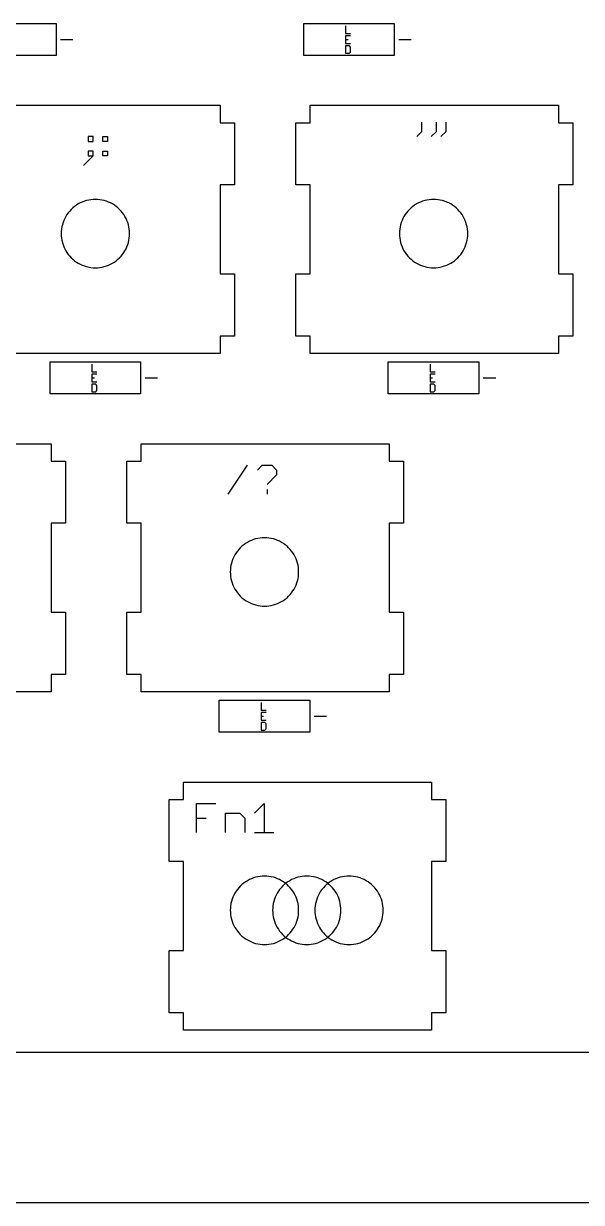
# Model space of a CAD drawing. Extents: x -174 to 183, y -92 to 46.
# Drawn here: x 40.7 to 72.2, y -91.5 to -25.2 of the extents above; entities that cross this region are included whole.
import ezdxf

# ---------------------------------------------------------------- set-up
doc = ezdxf.new("R2010")
doc.units = 0
doc.layers.get('0').update_dxf_attribs({"linetype": 'CONTINUOUS'})

msp = doc.modelspace()

# ---------------------------------------------------------------- linework, layer by layer
for p, q in [((37.462, -25.156), (42.562, -25.156)), ((42.562, -25.156), (42.562, -26.956)), ((56.512, -26.956), (56.512, -25.156)), ((56.512, -25.156), (61.612, -25.156)), ((61.612, -25.156), (61.612, -26.956)), ((58.867, -25.281), (58.867, -25.706)), ((58.867, -25.706), (59.151, -25.706)), ((59.151, -25.844), (58.867, -25.844)), ((58.867, -25.844), (58.867, -26.056)), ((42.812, -26.056), (43.512, -26.056)), ((58.867, -26.056), (59.009, -26.056)), ((58.867, -26.056), (58.867, -26.269)), ((58.867, -26.269), (59.151, -26.269)), ((58.867, -26.406), (58.867, -26.831)), ((59.08, -26.406), (58.867, -26.406)), ((59.151, -26.477), (59.08, -26.406)), ((59.151, -26.76), (59.151, -26.477)), ((61.862, -26.056), (62.562, -26.056)), ((42.562, -26.956), (37.462, -26.956)), ((61.612, -26.956), (56.512, -26.956)), ((58.867, -26.831), (59.08, -26.831)), ((59.08, -26.831), (59.151, -26.76)), ((37.831, -29.759), (51.801, -29.759)), ((51.801, -29.759), (51.801, -30.74)), ((56.881, -29.759), (70.851, -29.759)), ((56.881, -30.74), (56.881, -29.759)), ((70.851, -29.759), (70.851, -30.74)), ((51.801, -30.74), (52.613, -30.74)), ((52.613, -30.74), (52.613, -34.24)), ((56.068, -30.74), (56.881, -30.74)), ((56.068, -34.24), (56.068, -30.74)), ((63.149, -30.704), (63.149, -31.247)), ((63.967, -30.704), (63.967, -31.247)), ((64.51, -30.704), (64.51, -31.247)), ((70.851, -30.74), (71.663, -30.74)), ((71.663, -30.74), (71.663, -34.24)), ((44.643, -31.518), (44.372, -31.518)), ((44.372, -31.518), (44.372, -31.789)), ((44.372, -31.789), (44.643, -31.789)), ((44.643, -31.789), (44.643, -31.518)), ((45.192, -31.518), (45.463, -31.518)), ((45.192, -31.789), (45.192, -31.518)), ((45.463, -31.789), (45.192, -31.789)), ((45.463, -31.518), (45.463, -31.789)), ((63.149, -31.247), (62.878, -31.518)), ((63.967, -31.247), (63.696, -31.518)), ((64.51, -31.247), (64.239, -31.518)), ((44.643, -32.331), (44.372, -32.331)), ((44.372, -32.331), (44.372, -32.603)), ((44.643, -32.603), (44.643, -32.331)), ((45.192, -32.331), (45.463, -32.331)), ((45.192, -32.603), (45.192, -32.331)), ((45.463, -32.331), (45.463, -32.603)), ((44.101, -33.145), (44.643, -32.603)), ((44.372, -32.603), (44.643, -32.603)), ((45.463, -32.603), (45.192, -32.603)), ((51.801, -34.24), (51.801, -39.249)), ((52.613, -34.24), (51.801, -34.24)), ((56.881, -34.24), (56.068, -34.24)), ((56.881, -39.249), (56.881, -34.24)), ((71.663, -34.24), (70.851, -34.24)), ((70.851, -34.24), (70.851, -39.249)), ((44.156, -35.159), (44.038, -35.203)), ((44.276, -35.122), (44.156, -35.159)), ((44.399, -35.093), (44.276, -35.122)), ((44.523, -35.073), (44.399, -35.093)), ((44.648, -35.061), (44.523, -35.073)), ((44.774, -35.056), (44.648, -35.061)), ((44.9, -35.061), (44.774, -35.056)), ((45.026, -35.073), (44.9, -35.061)), ((45.15, -35.093), (45.026, -35.073)), ((45.273, -35.122), (45.15, -35.093)), ((45.393, -35.159), (45.273, -35.122)), ((45.511, -35.203), (45.393, -35.159)), ((63.206, -35.159), (63.088, -35.203)), ((63.326, -35.122), (63.206, -35.159)), ((63.449, -35.093), (63.326, -35.122)), ((63.573, -35.073), (63.449, -35.093)), ((63.698, -35.061), (63.573, -35.073)), ((63.824, -35.056), (63.698, -35.061)), ((63.95, -35.061), (63.824, -35.056)), ((64.076, -35.073), (63.95, -35.061)), ((64.2, -35.093), (64.076, -35.073)), ((64.323, -35.122), (64.2, -35.093)), ((64.443, -35.159), (64.323, -35.122)), ((64.561, -35.203), (64.443, -35.159)), ((43.247, -35.81), (43.174, -35.912)), ((43.327, -35.712), (43.247, -35.81)), ((43.413, -35.62), (43.327, -35.712)), ((43.505, -35.534), (43.413, -35.62)), ((43.602, -35.454), (43.505, -35.534)), ((43.705, -35.381), (43.602, -35.454)), ((43.812, -35.314), (43.705, -35.381)), ((43.923, -35.255), (43.812, -35.314)), ((44.038, -35.203), (43.923, -35.255)), ((45.626, -35.255), (45.511, -35.203)), ((45.737, -35.314), (45.626, -35.255)), ((45.844, -35.381), (45.737, -35.314)), ((45.946, -35.454), (45.844, -35.381)), ((46.044, -35.534), (45.946, -35.454)), ((46.136, -35.62), (46.044, -35.534)), ((46.222, -35.712), (46.136, -35.62)), ((46.302, -35.81), (46.222, -35.712)), ((46.375, -35.912), (46.302, -35.81)), ((62.297, -35.81), (62.224, -35.912)), ((62.377, -35.712), (62.297, -35.81)), ((62.463, -35.62), (62.377, -35.712)), ((62.555, -35.534), (62.463, -35.62)), ((62.652, -35.454), (62.555, -35.534)), ((62.755, -35.381), (62.652, -35.454)), ((62.862, -35.314), (62.755, -35.381)), ((62.973, -35.255), (62.862, -35.314)), ((63.088, -35.203), (62.973, -35.255)), ((64.676, -35.255), (64.561, -35.203)), ((64.787, -35.314), (64.676, -35.255)), ((64.894, -35.381), (64.787, -35.314)), ((64.996, -35.454), (64.894, -35.381)), ((65.094, -35.534), (64.996, -35.454)), ((65.186, -35.62), (65.094, -35.534)), ((65.272, -35.712), (65.186, -35.62)), ((65.352, -35.81), (65.272, -35.712)), ((65.425, -35.912), (65.352, -35.81)), ((42.915, -36.483), (42.886, -36.606)), ((42.952, -36.363), (42.915, -36.483)), ((42.996, -36.245), (42.952, -36.363)), ((43.048, -36.13), (42.996, -36.245)), ((43.107, -36.019), (43.048, -36.13)), ((43.174, -35.912), (43.107, -36.019)), ((46.441, -36.019), (46.375, -35.912)), ((46.501, -36.13), (46.441, -36.019)), ((46.553, -36.245), (46.501, -36.13)), ((46.597, -36.363), (46.553, -36.245)), ((46.634, -36.483), (46.597, -36.363)), ((46.662, -36.606), (46.634, -36.483)), ((61.965, -36.483), (61.936, -36.606)), ((62.002, -36.363), (61.965, -36.483)), ((62.046, -36.245), (62.002, -36.363)), ((62.098, -36.13), (62.046, -36.245)), ((62.157, -36.019), (62.098, -36.13)), ((62.224, -35.912), (62.157, -36.019)), ((65.491, -36.019), (65.425, -35.912)), ((65.551, -36.13), (65.491, -36.019)), ((65.603, -36.245), (65.551, -36.13)), ((65.647, -36.363), (65.603, -36.245)), ((65.684, -36.483), (65.647, -36.363)), ((65.712, -36.606), (65.684, -36.483)), ((42.853, -36.855), (42.849, -36.981)), ((42.849, -36.981), (42.853, -37.107)), ((42.866, -36.73), (42.853, -36.855)), ((42.853, -37.107), (42.866, -37.233)), ((42.886, -36.606), (42.866, -36.73)), ((46.683, -36.73), (46.662, -36.606)), ((46.695, -36.855), (46.683, -36.73)), ((46.683, -37.233), (46.695, -37.107)), ((46.699, -36.981), (46.695, -36.855)), ((46.695, -37.107), (46.699, -36.981)), ((61.903, -36.855), (61.899, -36.981)), ((61.899, -36.981), (61.903, -37.107)), ((61.916, -36.73), (61.903, -36.855)), ((61.903, -37.107), (61.916, -37.233)), ((61.936, -36.606), (61.916, -36.73)), ((65.733, -36.73), (65.712, -36.606)), ((65.745, -36.855), (65.733, -36.73)), ((65.733, -37.233), (65.745, -37.107)), ((65.749, -36.981), (65.745, -36.855)), ((65.745, -37.107), (65.749, -36.981)), ((42.866, -37.233), (42.886, -37.357)), ((42.886, -37.357), (42.915, -37.48)), ((42.915, -37.48), (42.952, -37.6)), ((42.952, -37.6), (42.996, -37.718)), ((42.996, -37.718), (43.048, -37.833)), ((46.501, -37.833), (46.553, -37.718)), ((46.553, -37.718), (46.597, -37.6)), ((46.597, -37.6), (46.634, -37.48)), ((46.634, -37.48), (46.662, -37.357)), ((46.662, -37.357), (46.683, -37.233)), ((61.916, -37.233), (61.936, -37.357)), ((61.936, -37.357), (61.965, -37.48)), ((61.965, -37.48), (62.002, -37.6)), ((62.002, -37.6), (62.046, -37.718)), ((62.046, -37.718), (62.098, -37.833)), ((65.551, -37.833), (65.603, -37.718)), ((65.603, -37.718), (65.647, -37.6)), ((65.647, -37.6), (65.684, -37.48)), ((65.684, -37.48), (65.712, -37.357)), ((65.712, -37.357), (65.733, -37.233)), ((43.048, -37.833), (43.107, -37.944)), ((43.107, -37.944), (43.174, -38.051)), ((43.174, -38.051), (43.247, -38.153)), ((43.247, -38.153), (43.327, -38.251)), ((43.327, -38.251), (43.413, -38.343)), ((43.413, -38.343), (43.505, -38.429)), ((43.505, -38.429), (43.602, -38.509)), ((45.946, -38.509), (46.044, -38.429)), ((46.044, -38.429), (46.136, -38.343)), ((46.136, -38.343), (46.222, -38.251)), ((46.222, -38.251), (46.302, -38.153)), ((46.302, -38.153), (46.375, -38.051)), ((46.375, -38.051), (46.441, -37.944)), ((46.441, -37.944), (46.501, -37.833)), ((62.098, -37.833), (62.157, -37.944)), ((62.157, -37.944), (62.224, -38.051)), ((62.224, -38.051), (62.297, -38.153)), ((62.297, -38.153), (62.377, -38.251)), ((62.377, -38.251), (62.463, -38.343)), ((62.463, -38.343), (62.555, -38.429)), ((62.555, -38.429), (62.652, -38.509)), ((64.996, -38.509), (65.094, -38.429)), ((65.094, -38.429), (65.186, -38.343)), ((65.186, -38.343), (65.272, -38.251)), ((65.272, -38.251), (65.352, -38.153)), ((65.352, -38.153), (65.425, -38.051)), ((65.425, -38.051), (65.491, -37.944)), ((65.491, -37.944), (65.551, -37.833)), ((43.602, -38.509), (43.705, -38.582)), ((43.705, -38.582), (43.812, -38.648)), ((43.812, -38.648), (43.923, -38.708)), ((43.923, -38.708), (44.038, -38.76)), ((44.038, -38.76), (44.156, -38.804)), ((44.156, -38.804), (44.276, -38.841)), ((44.276, -38.841), (44.399, -38.869)), ((44.399, -38.869), (44.523, -38.89)), ((44.523, -38.89), (44.648, -38.902)), ((44.648, -38.902), (44.774, -38.906)), ((44.774, -38.906), (44.9, -38.902)), ((44.9, -38.902), (45.026, -38.89)), ((45.026, -38.89), (45.15, -38.869)), ((45.15, -38.869), (45.273, -38.841)), ((45.273, -38.841), (45.393, -38.804)), ((45.393, -38.804), (45.511, -38.76)), ((45.511, -38.76), (45.626, -38.708)), ((45.626, -38.708), (45.737, -38.648)), ((45.737, -38.648), (45.844, -38.582)), ((45.844, -38.582), (45.946, -38.509)), ((62.652, -38.509), (62.755, -38.582)), ((62.755, -38.582), (62.862, -38.648)), ((62.862, -38.648), (62.973, -38.708)), ((62.973, -38.708), (63.088, -38.76)), ((63.088, -38.76), (63.206, -38.804)), ((63.206, -38.804), (63.326, -38.841)), ((63.326, -38.841), (63.449, -38.869)), ((63.449, -38.869), (63.573, -38.89)), ((63.573, -38.89), (63.698, -38.902)), ((63.698, -38.902), (63.824, -38.906)), ((63.824, -38.906), (63.95, -38.902)), ((63.95, -38.902), (64.076, -38.89)), ((64.076, -38.89), (64.2, -38.869)), ((64.2, -38.869), (64.323, -38.841)), ((64.323, -38.841), (64.443, -38.804)), ((64.443, -38.804), (64.561, -38.76)), ((64.561, -38.76), (64.676, -38.708)), ((64.676, -38.708), (64.787, -38.648)), ((64.787, -38.648), (64.894, -38.582)), ((64.894, -38.582), (64.996, -38.509)), ((51.801, -39.249), (52.613, -39.249)), ((52.613, -39.249), (52.613, -42.749)), ((56.068, -39.249), (56.881, -39.249)), ((56.068, -42.749), (56.068, -39.249)), ((70.851, -39.249), (71.663, -39.249)), ((71.663, -39.249), (71.663, -42.749)), ((51.801, -42.749), (51.801, -43.729)), ((52.613, -42.749), (51.801, -42.749)), ((56.881, -42.749), (56.068, -42.749)), ((56.881, -43.729), (56.881, -42.749)), ((70.851, -42.749), (70.851, -43.729)), ((71.663, -42.749), (70.851, -42.749)), ((51.801, -43.729), (37.831, -43.729)), ((70.851, -43.729), (56.881, -43.729)), ((42.224, -46.006), (42.224, -44.206)), ((42.224, -44.206), (47.324, -44.206)), ((44.58, -44.331), (44.58, -44.756)), ((47.324, -44.206), (47.324, -46.006)), ((61.274, -46.006), (61.274, -44.206)), ((61.274, -44.206), (66.374, -44.206)), ((63.63, -44.331), (63.63, -44.756)), ((66.374, -44.206), (66.374, -46.006)), ((44.58, -44.756), (44.863, -44.756)), ((44.863, -44.894), (44.58, -44.894)), ((44.58, -44.894), (44.58, -45.106)), ((44.58, -45.106), (44.722, -45.106)), ((44.58, -45.106), (44.58, -45.319)), ((47.574, -45.106), (48.274, -45.106)), ((63.63, -44.756), (63.913, -44.756)), ((63.913, -44.894), (63.63, -44.894)), ((63.63, -44.894), (63.63, -45.106)), ((63.63, -45.106), (63.772, -45.106)), ((63.63, -45.106), (63.63, -45.319)), ((66.624, -45.106), (67.324, -45.106)), ((44.58, -45.319), (44.863, -45.319)), ((44.58, -45.456), (44.58, -45.881)), ((44.792, -45.456), (44.58, -45.456)), ((44.863, -45.527), (44.792, -45.456)), ((44.863, -45.81), (44.863, -45.527)), ((63.63, -45.319), (63.913, -45.319)), ((63.63, -45.456), (63.63, -45.881)), ((63.842, -45.456), (63.63, -45.456)), ((63.913, -45.527), (63.842, -45.456)), ((63.913, -45.81), (63.913, -45.527)), ((47.324, -46.006), (42.224, -46.006)), ((44.58, -45.881), (44.792, -45.881)), ((44.792, -45.881), (44.863, -45.81)), ((66.374, -46.006), (61.274, -46.006)), ((63.63, -45.881), (63.842, -45.881)), ((63.842, -45.881), (63.913, -45.81)), ((28.306, -48.809), (42.276, -48.809)), ((42.276, -48.809), (42.276, -49.79)), ((47.356, -48.809), (61.326, -48.809)), ((47.356, -49.79), (47.356, -48.809)), ((61.326, -48.809), (61.326, -49.79)), ((42.276, -49.79), (43.088, -49.79)), ((43.088, -49.79), (43.088, -53.29)), ((46.543, -49.79), (47.356, -49.79)), ((46.543, -53.29), (46.543, -49.79)), ((52.261, -51.653), (53.346, -50.026)), ((53.898, -50.297), (54.17, -50.026)), ((54.17, -50.026), (54.712, -50.026)), ((54.712, -50.026), (54.983, -50.297)), ((54.983, -50.297), (54.983, -50.568)), ((61.326, -49.79), (62.138, -49.79)), ((62.138, -49.79), (62.138, -53.29)), ((54.983, -50.568), (54.441, -51.11)), ((54.441, -51.381), (54.441, -51.653)), ((43.088, -53.29), (42.276, -53.29)), ((42.276, -53.29), (42.276, -58.299)), ((47.356, -53.29), (46.543, -53.29)), ((47.356, -58.299), (47.356, -53.29)), ((62.138, -53.29), (61.326, -53.29)), ((61.326, -53.29), (61.326, -58.299)), ((53.337, -54.364), (53.23, -54.431)), ((53.448, -54.305), (53.337, -54.364)), ((53.563, -54.253), (53.448, -54.305)), ((53.681, -54.209), (53.563, -54.253)), ((53.801, -54.172), (53.681, -54.209)), ((53.924, -54.143), (53.801, -54.172)), ((54.048, -54.123), (53.924, -54.143)), ((54.173, -54.111), (54.048, -54.123)), ((54.299, -54.106), (54.173, -54.111)), ((54.425, -54.111), (54.299, -54.106)), ((54.551, -54.123), (54.425, -54.111)), ((54.675, -54.143), (54.551, -54.123)), ((54.798, -54.172), (54.675, -54.143)), ((54.918, -54.209), (54.798, -54.172)), ((55.036, -54.253), (54.918, -54.209)), ((55.151, -54.305), (55.036, -54.253)), ((55.262, -54.364), (55.151, -54.305)), ((55.369, -54.431), (55.262, -54.364)), ((52.632, -55.069), (52.573, -55.18)), ((52.699, -54.962), (52.632, -55.069)), ((52.772, -54.86), (52.699, -54.962)), ((52.852, -54.762), (52.772, -54.86)), ((52.938, -54.67), (52.852, -54.762)), ((53.03, -54.584), (52.938, -54.67)), ((53.127, -54.504), (53.03, -54.584)), ((53.23, -54.431), (53.127, -54.504)), ((55.471, -54.504), (55.369, -54.431)), ((55.569, -54.584), (55.471, -54.504)), ((55.661, -54.67), (55.569, -54.584)), ((55.747, -54.762), (55.661, -54.67)), ((55.827, -54.86), (55.747, -54.762)), ((55.9, -54.962), (55.827, -54.86)), ((55.966, -55.069), (55.9, -54.962)), ((56.026, -55.18), (55.966, -55.069)), ((52.411, -55.656), (52.391, -55.78)), ((52.44, -55.533), (52.411, -55.656)), ((52.477, -55.413), (52.44, -55.533)), ((52.521, -55.295), (52.477, -55.413)), ((52.573, -55.18), (52.521, -55.295)), ((56.078, -55.295), (56.026, -55.18)), ((56.122, -55.413), (56.078, -55.295)), ((56.159, -55.533), (56.122, -55.413)), ((56.187, -55.656), (56.159, -55.533)), ((56.208, -55.78), (56.187, -55.656)), ((52.378, -55.905), (52.374, -56.031)), ((52.374, -56.031), (52.378, -56.157)), ((52.391, -55.78), (52.378, -55.905)), ((52.378, -56.157), (52.391, -56.283)), ((52.391, -56.283), (52.411, -56.407)), ((52.411, -56.407), (52.44, -56.53)), ((56.159, -56.53), (56.187, -56.407)), ((56.187, -56.407), (56.208, -56.283)), ((56.22, -55.905), (56.208, -55.78)), ((56.208, -56.283), (56.22, -56.157)), ((56.224, -56.031), (56.22, -55.905)), ((56.22, -56.157), (56.224, -56.031)), ((52.44, -56.53), (52.477, -56.65)), ((52.477, -56.65), (52.521, -56.768)), ((52.521, -56.768), (52.573, -56.883)), ((52.573, -56.883), (52.632, -56.994)), ((52.632, -56.994), (52.699, -57.101)), ((55.9, -57.101), (55.966, -56.994)), ((55.966, -56.994), (56.026, -56.883)), ((56.026, -56.883), (56.078, -56.768)), ((56.078, -56.768), (56.122, -56.65)), ((56.122, -56.65), (56.159, -56.53)), ((52.699, -57.101), (52.772, -57.203)), ((52.772, -57.203), (52.852, -57.301)), ((52.852, -57.301), (52.938, -57.393)), ((52.938, -57.393), (53.03, -57.479)), ((53.03, -57.479), (53.127, -57.559)), ((53.127, -57.559), (53.23, -57.632)), ((53.23, -57.632), (53.337, -57.698)), ((53.337, -57.698), (53.448, -57.758)), ((55.151, -57.758), (55.262, -57.698)), ((55.262, -57.698), (55.369, -57.632)), ((55.369, -57.632), (55.471, -57.559)), ((55.471, -57.559), (55.569, -57.479)), ((55.569, -57.479), (55.661, -57.393)), ((55.661, -57.393), (55.747, -57.301)), ((55.747, -57.301), (55.827, -57.203)), ((55.827, -57.203), (55.9, -57.101)), ((42.276, -58.299), (43.088, -58.299)), ((43.088, -58.299), (43.088, -61.799)), ((46.543, -58.299), (47.356, -58.299)), ((46.543, -61.799), (46.543, -58.299)), ((53.448, -57.758), (53.563, -57.81)), ((53.563, -57.81), (53.681, -57.854)), ((53.681, -57.854), (53.801, -57.891)), ((53.801, -57.891), (53.924, -57.919)), ((53.924, -57.919), (54.048, -57.94)), ((54.048, -57.94), (54.173, -57.952)), ((54.173, -57.952), (54.299, -57.956)), ((54.299, -57.956), (54.425, -57.952)), ((54.425, -57.952), (54.551, -57.94)), ((54.551, -57.94), (54.675, -57.919)), ((54.675, -57.919), (54.798, -57.891)), ((54.798, -57.891), (54.918, -57.854)), ((54.918, -57.854), (55.036, -57.81)), ((55.036, -57.81), (55.151, -57.758)), ((61.326, -58.299), (62.138, -58.299)), ((62.138, -58.299), (62.138, -61.799)), ((43.088, -61.799), (42.276, -61.799)), ((42.276, -61.799), (42.276, -62.779)), ((47.356, -61.799), (46.543, -61.799)), ((47.356, -62.779), (47.356, -61.799)), ((62.138, -61.799), (61.326, -61.799)), ((61.326, -61.799), (61.326, -62.779)), ((42.276, -62.779), (28.306, -62.779)), ((61.326, -62.779), (47.356, -62.779)), ((51.749, -65.056), (51.749, -63.256)), ((51.749, -63.256), (56.849, -63.256)), ((54.105, -63.381), (54.105, -63.806)), ((56.849, -63.256), (56.849, -65.056)), ((54.105, -63.806), (54.388, -63.806)), ((54.388, -63.944), (54.105, -63.944)), ((54.105, -63.944), (54.105, -64.156)), ((54.105, -64.156), (54.247, -64.156)), ((54.105, -64.156), (54.105, -64.369)), ((54.105, -64.369), (54.388, -64.369)), ((57.099, -64.156), (57.799, -64.156)), ((54.105, -64.506), (54.105, -64.931)), ((54.317, -64.506), (54.105, -64.506)), ((54.105, -64.931), (54.317, -64.931)), ((54.388, -64.577), (54.317, -64.506)), ((54.317, -64.931), (54.388, -64.86)), ((54.388, -64.86), (54.388, -64.577)), ((56.849, -65.056), (51.749, -65.056)), ((49.738, -68.84), (49.738, -67.859)), ((49.738, -67.859), (63.708, -67.859)), ((63.708, -67.859), (63.708, -68.84)), ((48.925, -72.34), (48.925, -68.84)), ((48.925, -68.84), (49.738, -68.84)), ((63.708, -68.84), (64.521, -68.84)), ((64.521, -68.84), (64.521, -72.34)), ((50.465, -69.076), (51.55, -69.076)), ((50.465, -69.889), (50.465, -69.076)), ((52.102, -70.703), (52.102, -69.618)), ((52.102, -69.618), (52.916, -69.618)), ((52.916, -69.618), (53.187, -69.889)), ((53.74, -69.618), (54.282, -69.076)), ((54.282, -69.076), (54.282, -70.703)), ((50.465, -70.703), (50.465, -69.889)), ((50.465, -69.889), (51.008, -69.889)), ((53.187, -69.889), (53.187, -70.703)), ((53.74, -70.703), (54.282, -70.703)), ((54.282, -70.703), (54.824, -70.703)), ((49.738, -72.34), (48.925, -72.34)), ((49.738, -77.349), (49.738, -72.34)), ((63.708, -72.34), (63.708, -77.349)), ((64.521, -72.34), (63.708, -72.34)), ((53.03, -73.634), (52.938, -73.72)), ((53.127, -73.554), (53.03, -73.634)), ((53.23, -73.481), (53.127, -73.554)), ((53.337, -73.414), (53.23, -73.481)), ((53.448, -73.355), (53.337, -73.414)), ((53.563, -73.303), (53.448, -73.355)), ((53.681, -73.259), (53.563, -73.303)), ((53.801, -73.222), (53.681, -73.259)), ((53.924, -73.193), (53.801, -73.222)), ((54.048, -73.173), (53.924, -73.193)), ((54.173, -73.161), (54.048, -73.173)), ((54.299, -73.156), (54.173, -73.161)), ((54.425, -73.161), (54.299, -73.156)), ((54.551, -73.173), (54.425, -73.161)), ((54.675, -73.193), (54.551, -73.173)), ((54.798, -73.222), (54.675, -73.193)), ((54.918, -73.259), (54.798, -73.222)), ((55.036, -73.303), (54.918, -73.259)), ((55.151, -73.355), (55.036, -73.303)), ((55.262, -73.414), (55.151, -73.355)), ((55.369, -73.481), (55.262, -73.414)), ((55.411, -73.634), (55.319, -73.72)), ((55.471, -73.554), (55.369, -73.481)), ((55.471, -73.554), (55.411, -73.634)), ((55.509, -73.554), (55.471, -73.554)), ((55.611, -73.481), (55.509, -73.554)), ((55.569, -73.634), (55.509, -73.554)), ((55.661, -73.72), (55.569, -73.634)), ((55.718, -73.414), (55.611, -73.481)), ((55.829, -73.355), (55.718, -73.414)), ((55.944, -73.303), (55.829, -73.355)), ((56.062, -73.259), (55.944, -73.303)), ((56.182, -73.222), (56.062, -73.259)), ((56.305, -73.193), (56.182, -73.222)), ((56.429, -73.173), (56.305, -73.193)), ((56.555, -73.161), (56.429, -73.173)), ((56.681, -73.156), (56.555, -73.161)), ((56.807, -73.161), (56.681, -73.156)), ((56.932, -73.173), (56.807, -73.161)), ((57.056, -73.193), (56.932, -73.173)), ((57.179, -73.222), (57.056, -73.193)), ((57.299, -73.259), (57.179, -73.222)), ((57.417, -73.303), (57.299, -73.259)), ((57.532, -73.355), (57.417, -73.303)), ((57.643, -73.414), (57.532, -73.355)), ((57.75, -73.481), (57.643, -73.414)), ((57.793, -73.634), (57.701, -73.72)), ((57.853, -73.554), (57.75, -73.481)), ((57.853, -73.554), (57.793, -73.634)), ((57.89, -73.554), (57.853, -73.554)), ((57.992, -73.481), (57.89, -73.554)), ((57.95, -73.634), (57.89, -73.554)), ((58.042, -73.72), (57.95, -73.634)), ((58.099, -73.414), (57.992, -73.481)), ((58.21, -73.355), (58.099, -73.414)), ((58.325, -73.303), (58.21, -73.355)), ((58.443, -73.259), (58.325, -73.303)), ((58.564, -73.222), (58.443, -73.259)), ((58.686, -73.193), (58.564, -73.222)), ((58.811, -73.173), (58.686, -73.193)), ((58.936, -73.161), (58.811, -73.173)), ((59.062, -73.156), (58.936, -73.161)), ((59.188, -73.161), (59.062, -73.156)), ((59.313, -73.173), (59.188, -73.161)), ((59.437, -73.193), (59.313, -73.173)), ((59.56, -73.222), (59.437, -73.193)), ((59.681, -73.259), (59.56, -73.222)), ((59.799, -73.303), (59.681, -73.259)), ((59.913, -73.355), (59.799, -73.303)), ((60.024, -73.414), (59.913, -73.355)), ((60.131, -73.481), (60.024, -73.414)), ((60.234, -73.554), (60.131, -73.481)), ((60.331, -73.634), (60.234, -73.554)), ((60.423, -73.72), (60.331, -73.634)), ((52.573, -74.23), (52.521, -74.345)), ((52.632, -74.119), (52.573, -74.23)), ((52.699, -74.012), (52.632, -74.119)), ((52.772, -73.91), (52.699, -74.012)), ((52.852, -73.812), (52.772, -73.91)), ((52.938, -73.72), (52.852, -73.812)), ((54.954, -74.23), (54.902, -74.345)), ((55.014, -74.119), (54.954, -74.23)), ((55.08, -74.012), (55.014, -74.119)), ((55.153, -73.91), (55.08, -74.012)), ((55.233, -73.812), (55.153, -73.91)), ((55.319, -73.72), (55.233, -73.812)), ((55.747, -73.812), (55.661, -73.72)), ((55.827, -73.91), (55.747, -73.812)), ((55.9, -74.012), (55.827, -73.91)), ((55.966, -74.119), (55.9, -74.012)), ((56.026, -74.23), (55.966, -74.119)), ((56.078, -74.345), (56.026, -74.23)), ((57.335, -74.23), (57.283, -74.345)), ((57.395, -74.119), (57.335, -74.23)), ((57.461, -74.012), (57.395, -74.119)), ((57.535, -73.91), (57.461, -74.012)), ((57.615, -73.812), (57.535, -73.91)), ((57.701, -73.72), (57.615, -73.812)), ((58.128, -73.812), (58.042, -73.72)), ((58.208, -73.91), (58.128, -73.812)), ((58.281, -74.012), (58.208, -73.91)), ((58.348, -74.119), (58.281, -74.012)), ((58.407, -74.23), (58.348, -74.119)), ((58.459, -74.345), (58.407, -74.23)), ((60.509, -73.812), (60.423, -73.72)), ((60.589, -73.91), (60.509, -73.812)), ((60.662, -74.012), (60.589, -73.91)), ((60.729, -74.119), (60.662, -74.012)), ((60.788, -74.23), (60.729, -74.119)), ((60.84, -74.345), (60.788, -74.23)), ((52.378, -74.955), (52.374, -75.081)), ((52.391, -74.83), (52.378, -74.955)), ((52.411, -74.706), (52.391, -74.83)), ((52.44, -74.583), (52.411, -74.706)), ((52.477, -74.463), (52.44, -74.583)), ((52.521, -74.345), (52.477, -74.463)), ((54.76, -74.955), (54.756, -75.081)), ((54.772, -74.83), (54.76, -74.955)), ((54.793, -74.706), (54.772, -74.83)), ((54.821, -74.583), (54.793, -74.706)), ((54.858, -74.463), (54.821, -74.583)), ((54.902, -74.345), (54.858, -74.463)), ((56.122, -74.463), (56.078, -74.345)), ((56.159, -74.583), (56.122, -74.463)), ((56.187, -74.706), (56.159, -74.583)), ((56.208, -74.83), (56.187, -74.706)), ((56.22, -74.955), (56.208, -74.83)), ((56.224, -75.081), (56.22, -74.955)), ((57.141, -74.955), (57.137, -75.081)), ((57.153, -74.83), (57.141, -74.955)), ((57.174, -74.706), (57.153, -74.83)), ((57.202, -74.583), (57.174, -74.706)), ((57.239, -74.463), (57.202, -74.583)), ((57.283, -74.345), (57.239, -74.463)), ((58.504, -74.463), (58.459, -74.345)), ((58.54, -74.583), (58.504, -74.463)), ((58.569, -74.706), (58.54, -74.583)), ((58.589, -74.83), (58.569, -74.706)), ((58.602, -74.955), (58.589, -74.83)), ((58.606, -75.081), (58.602, -74.955)), ((60.885, -74.463), (60.84, -74.345)), ((60.921, -74.583), (60.885, -74.463)), ((60.95, -74.706), (60.921, -74.583)), ((60.97, -74.83), (60.95, -74.706)), ((60.983, -74.955), (60.97, -74.83)), ((60.987, -75.081), (60.983, -74.955)), ((52.374, -75.081), (52.378, -75.207)), ((52.378, -75.207), (52.391, -75.333)), ((52.391, -75.333), (52.411, -75.457)), ((52.411, -75.457), (52.44, -75.58)), ((52.44, -75.58), (52.477, -75.7)), ((54.756, -75.081), (54.76, -75.207)), ((54.76, -75.207), (54.772, -75.333)), ((54.772, -75.333), (54.793, -75.457)), ((54.793, -75.457), (54.821, -75.58)), ((54.821, -75.58), (54.858, -75.7)), ((56.122, -75.7), (56.159, -75.58)), ((56.159, -75.58), (56.187, -75.457)), ((56.187, -75.457), (56.208, -75.333)), ((56.208, -75.333), (56.22, -75.207)), ((56.22, -75.207), (56.224, -75.081)), ((57.137, -75.081), (57.141, -75.207)), ((57.141, -75.207), (57.153, -75.333)), ((57.153, -75.333), (57.174, -75.457)), ((57.174, -75.457), (57.202, -75.58)), ((57.202, -75.58), (57.239, -75.7)), ((58.504, -75.7), (58.54, -75.58)), ((58.54, -75.58), (58.569, -75.457)), ((58.569, -75.457), (58.589, -75.333)), ((58.589, -75.333), (58.602, -75.207)), ((58.602, -75.207), (58.606, -75.081)), ((60.885, -75.7), (60.921, -75.58)), ((60.921, -75.58), (60.95, -75.457)), ((60.95, -75.457), (60.97, -75.333)), ((60.97, -75.333), (60.983, -75.207)), ((60.983, -75.207), (60.987, -75.081)), ((52.477, -75.7), (52.521, -75.818)), ((52.521, -75.818), (52.573, -75.933)), ((52.573, -75.933), (52.632, -76.044)), ((52.632, -76.044), (52.699, -76.151)), ((52.699, -76.151), (52.772, -76.253)), ((52.772, -76.253), (52.852, -76.351)), ((54.858, -75.7), (54.902, -75.818)), ((54.902, -75.818), (54.954, -75.933)), ((54.954, -75.933), (55.014, -76.044)), ((55.014, -76.044), (55.08, -76.151)), ((55.08, -76.151), (55.153, -76.253)), ((55.153, -76.253), (55.233, -76.351)), ((55.747, -76.351), (55.827, -76.253)), ((55.827, -76.253), (55.9, -76.151)), ((55.9, -76.151), (55.966, -76.044)), ((55.966, -76.044), (56.026, -75.933)), ((56.026, -75.933), (56.078, -75.818)), ((56.078, -75.818), (56.122, -75.7)), ((57.239, -75.7), (57.283, -75.818)), ((57.283, -75.818), (57.335, -75.933)), ((57.335, -75.933), (57.395, -76.044)), ((57.395, -76.044), (57.461, -76.151)), ((57.461, -76.151), (57.535, -76.253)), ((57.535, -76.253), (57.615, -76.351)), ((58.128, -76.351), (58.208, -76.253)), ((58.208, -76.253), (58.281, -76.151)), ((58.281, -76.151), (58.348, -76.044)), ((58.348, -76.044), (58.407, -75.933)), ((58.407, -75.933), (58.459, -75.818)), ((58.459, -75.818), (58.504, -75.7)), ((60.509, -76.351), (60.589, -76.253)), ((60.589, -76.253), (60.662, -76.151)), ((60.662, -76.151), (60.729, -76.044)), ((60.729, -76.044), (60.788, -75.933)), ((60.788, -75.933), (60.84, -75.818)), ((60.84, -75.818), (60.885, -75.7)), ((52.852, -76.351), (52.938, -76.443)), ((52.938, -76.443), (53.03, -76.529)), ((53.03, -76.529), (53.127, -76.609)), ((53.127, -76.609), (53.23, -76.682)), ((53.23, -76.682), (53.337, -76.748)), ((53.337, -76.748), (53.448, -76.808)), ((53.448, -76.808), (53.563, -76.86)), ((53.563, -76.86), (53.681, -76.904)), ((53.681, -76.904), (53.801, -76.941)), ((53.801, -76.941), (53.924, -76.969)), ((53.924, -76.969), (54.048, -76.99)), ((54.048, -76.99), (54.173, -77.002)), ((54.425, -77.002), (54.551, -76.99)), ((54.551, -76.99), (54.675, -76.969)), ((54.675, -76.969), (54.798, -76.941)), ((54.798, -76.941), (54.918, -76.904)), ((54.918, -76.904), (55.036, -76.86)), ((55.036, -76.86), (55.151, -76.808)), ((55.151, -76.808), (55.262, -76.748)), ((55.233, -76.351), (55.319, -76.443)), ((55.262, -76.748), (55.369, -76.682)), ((55.319, -76.443), (55.411, -76.529)), ((55.369, -76.682), (55.471, -76.609)), ((55.411, -76.529), (55.471, -76.609)), ((55.471, -76.609), (55.509, -76.609)), ((55.509, -76.609), (55.569, -76.529)), ((55.509, -76.609), (55.611, -76.682)), ((55.569, -76.529), (55.661, -76.443)), ((55.611, -76.682), (55.718, -76.748)), ((55.661, -76.443), (55.747, -76.351)), ((55.718, -76.748), (55.829, -76.808)), ((55.829, -76.808), (55.944, -76.86)), ((55.944, -76.86), (56.062, -76.904)), ((56.062, -76.904), (56.182, -76.941)), ((56.182, -76.941), (56.305, -76.969)), ((56.305, -76.969), (56.429, -76.99)), ((56.429, -76.99), (56.555, -77.002)), ((56.807, -77.002), (56.932, -76.99)), ((56.932, -76.99), (57.056, -76.969)), ((57.056, -76.969), (57.179, -76.941)), ((57.179, -76.941), (57.299, -76.904)), ((57.299, -76.904), (57.417, -76.86)), ((57.417, -76.86), (57.532, -76.808)), ((57.532, -76.808), (57.643, -76.748)), ((57.615, -76.351), (57.701, -76.443)), ((57.643, -76.748), (57.75, -76.682)), ((57.701, -76.443), (57.793, -76.529)), ((57.75, -76.682), (57.853, -76.609)), ((57.793, -76.529), (57.853, -76.609)), ((57.853, -76.609), (57.89, -76.609)), ((57.89, -76.609), (57.95, -76.529)), ((57.89, -76.609), (57.992, -76.682)), ((57.95, -76.529), (58.042, -76.443)), ((57.992, -76.682), (58.099, -76.748)), ((58.042, -76.443), (58.128, -76.351)), ((58.099, -76.748), (58.21, -76.808)), ((58.21, -76.808), (58.325, -76.86)), ((58.325, -76.86), (58.443, -76.904)), ((58.443, -76.904), (58.564, -76.941)), ((58.564, -76.941), (58.686, -76.969)), ((58.686, -76.969), (58.811, -76.99)), ((58.811, -76.99), (58.936, -77.002)), ((59.188, -77.002), (59.313, -76.99)), ((59.313, -76.99), (59.437, -76.969)), ((59.437, -76.969), (59.56, -76.941)), ((59.56, -76.941), (59.681, -76.904)), ((59.681, -76.904), (59.799, -76.86)), ((59.799, -76.86), (59.913, -76.808)), ((59.913, -76.808), (60.024, -76.748)), ((60.024, -76.748), (60.131, -76.682)), ((60.131, -76.682), (60.234, -76.609)), ((60.234, -76.609), (60.331, -76.529)), ((60.331, -76.529), (60.423, -76.443)), ((60.423, -76.443), (60.509, -76.351)), ((48.925, -77.349), (49.738, -77.349)), ((48.925, -80.849), (48.925, -77.349)), ((54.173, -77.002), (54.299, -77.006)), ((54.299, -77.006), (54.425, -77.002)), ((56.555, -77.002), (56.681, -77.006)), ((56.681, -77.006), (56.807, -77.002)), ((58.936, -77.002), (59.062, -77.006)), ((59.062, -77.006), (59.188, -77.002)), ((63.708, -77.349), (64.521, -77.349)), ((64.521, -77.349), (64.521, -80.849)), ((49.738, -80.849), (48.925, -80.849)), ((49.738, -81.829), (49.738, -80.849)), ((63.708, -80.849), (63.708, -81.829)), ((64.521, -80.849), (63.708, -80.849)), ((63.708, -81.829), (49.738, -81.829)), ((174.599, -83.081), (32.237, -83.081)), ((-166.957, -91.528), (175.943, -91.528))]:
    msp.add_line(p, q)

doc.saveas('drawing.dxf')
